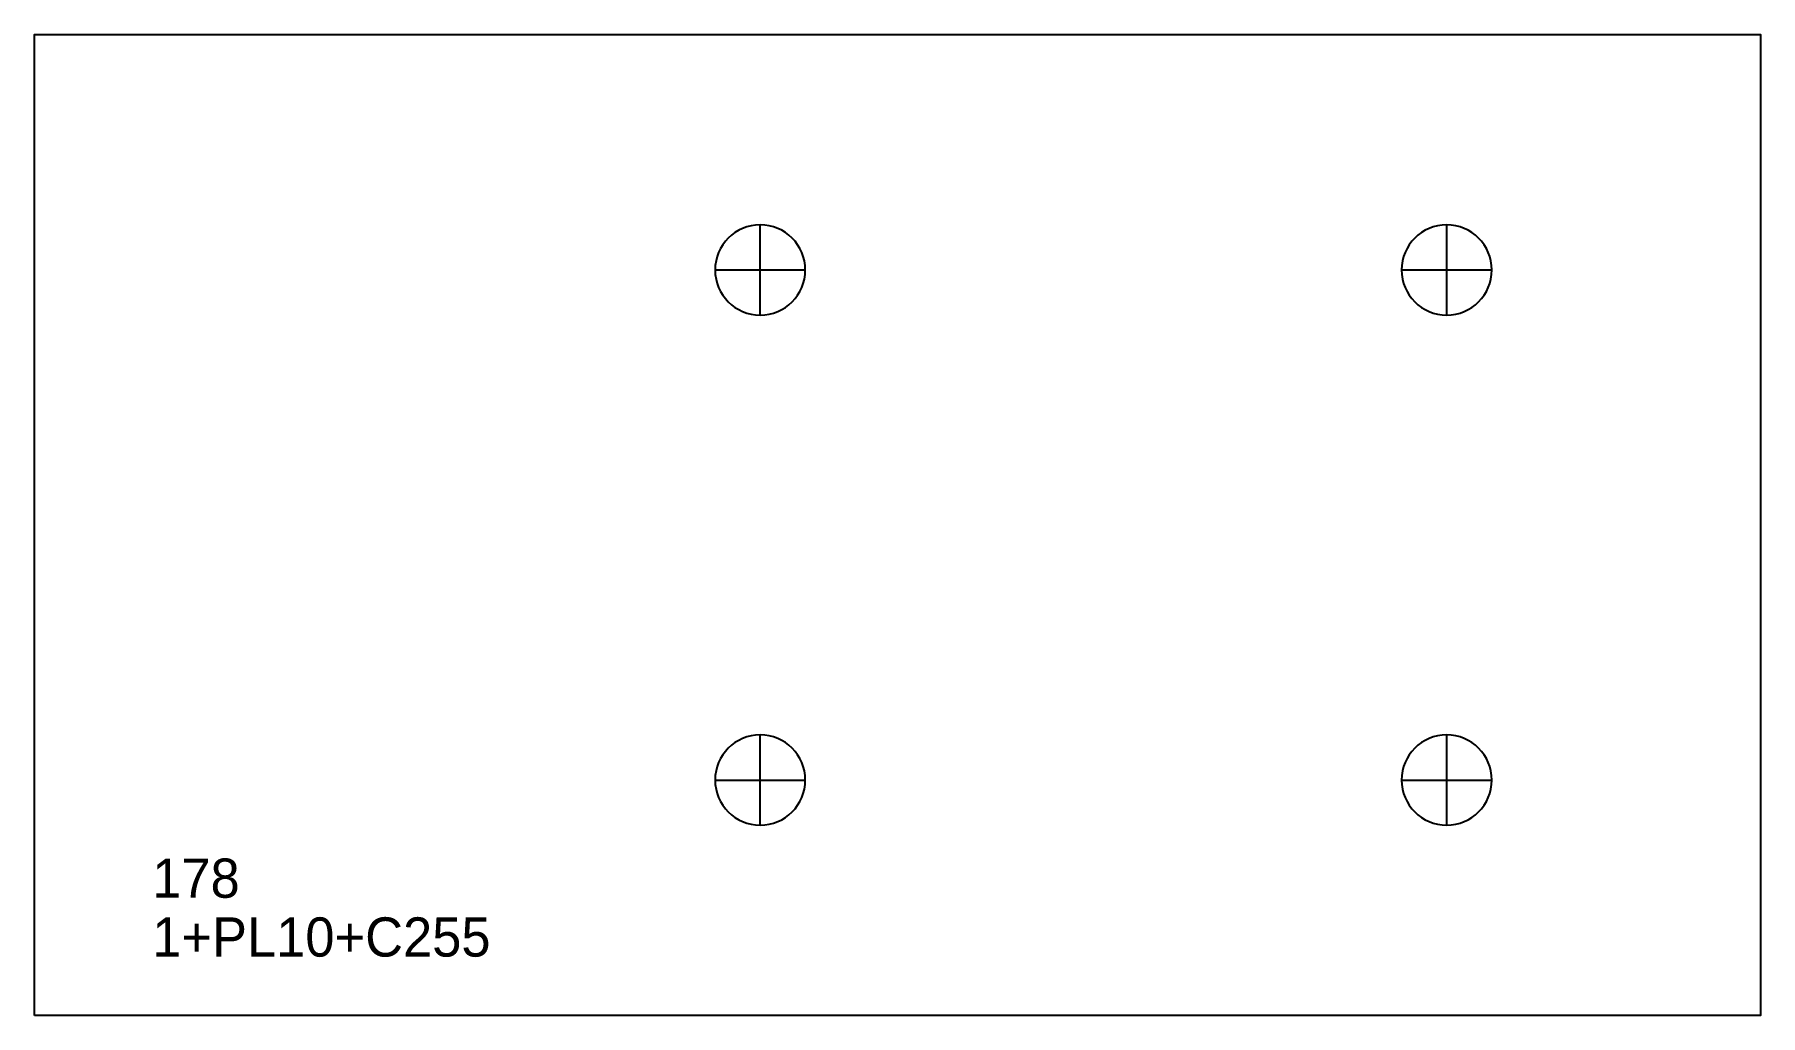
# Model space of a CAD drawing. Extents: x 0 to 440, y 0 to 250.
import ezdxf

# ---------------------------------------------------------------- set-up
doc = ezdxf.new("R2010")
doc.units = 0
for name, color, linetype in [('22', 7, 'CONTINUOUS'), ('CUT', 7, 'CONTINUOUS'), ('SCRIBE', 3, 'CONTINUOUS'), ('TEXT', 7, 'CONTINUOUS')]:
    doc.layers.add(name, color=color, linetype=linetype)

msp = doc.modelspace()

# ---------------------------------------------------------------- linework, layer by layer
at = {"layer": '22', "color": 7, "linetype": 'CONTINUOUS'}
for p, q in [((185, 178.5), (185, 201.5)), ((360, 178.5), (360, 201.5)), ((173.5, 190), (196.5, 190)), ((348.5, 190), (371.5, 190)), ((185, 48.5), (185, 71.5)), ((360, 48.5), (360, 71.5)), ((173.5, 60), (196.5, 60)), ((348.5, 60), (371.5, 60))]:
    msp.add_line(p, q, dxfattribs=at)
for points in [[(185, 201.5, 1), (185, 178.5, 1)], [(360, 201.5, 1), (360, 178.5, 1)], [(185, 71.5, 1), (185, 48.5, 1)], [(360, 71.5, 1), (360, 48.5, 1)]]:
    msp.add_lwpolyline(points, format="xyb", close=True, dxfattribs=at)
at = {"layer": 'CUT', "color": 7, "linetype": 'CONTINUOUS'}
msp.add_lwpolyline([(0, 0), (0, 250), (440, 250), (440, 0)], close=True, dxfattribs=at)

# ---------------------------------------------------------------- texts
at = {"layer": 'SCRIBE', "color": 3}
msp.add_text('178', height=10, dxfattribs=at).set_placement((30, 30))
at = {"layer": 'TEXT', "color": 7}
msp.add_text('1+PL10+C255', height=10, dxfattribs=at).set_placement((30, 15))

doc.saveas('drawing.dxf')
